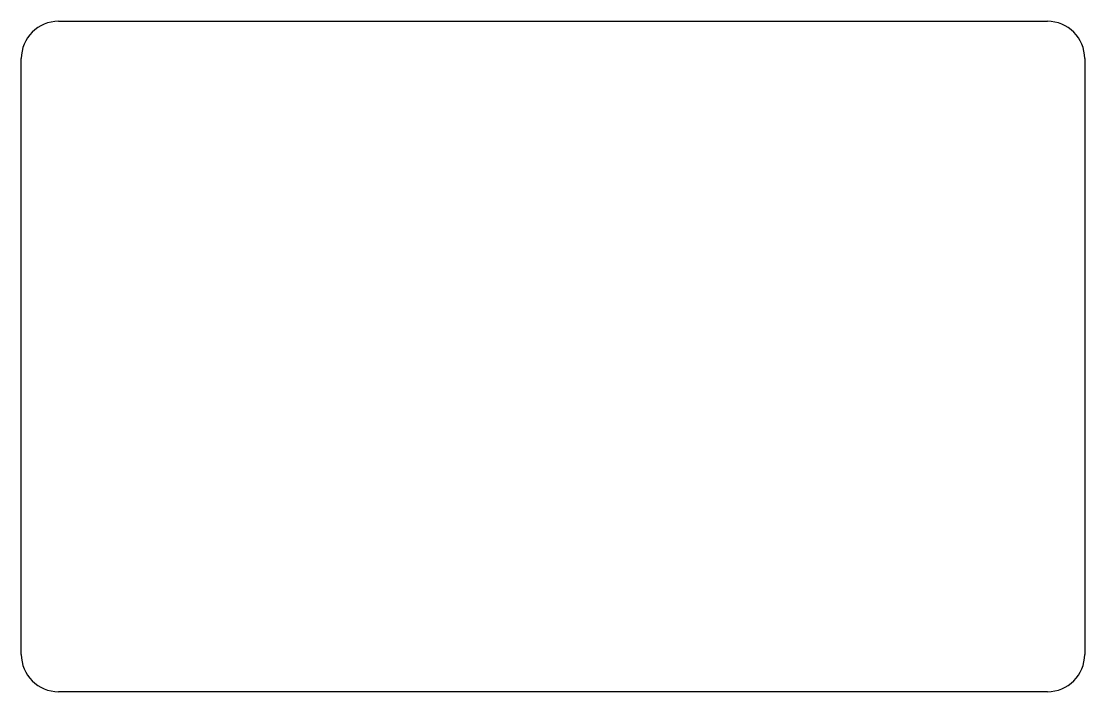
# Model space of a CAD drawing. Extents: x -0.1 to 85.5, y -0.8 to 53.2.
import ezdxf

# ---------------------------------------------------------------- set-up
doc = ezdxf.new("R2010")
doc.units = 0
doc.layers.get('0').update_dxf_attribs({"linetype": 'continuous'})

msp = doc.modelspace()

# ---------------------------------------------------------------- linework, layer by layer
at = {"color": 0}
for p, q in [((2.936035, 53.171589), (82.536035, 53.171589)), ((-0.063965, 2.191589), (-0.063965, 50.171589)), ((85.536035, 50.171589), (85.536035, 2.191589)), ((82.536035, -0.808411), (2.936035, -0.808411))]:
    msp.add_line(p, q, dxfattribs=at)
for centre, start, end in [((2.936035, 50.171589), 90, 180), ((82.536035, 50.171589), 0, 90), ((2.936035, 2.191589), -180, -90), ((82.536035, 2.191589), -90, 0)]:
    msp.add_arc(centre, 3, start, end, dxfattribs=at)

doc.saveas('drawing.dxf')
